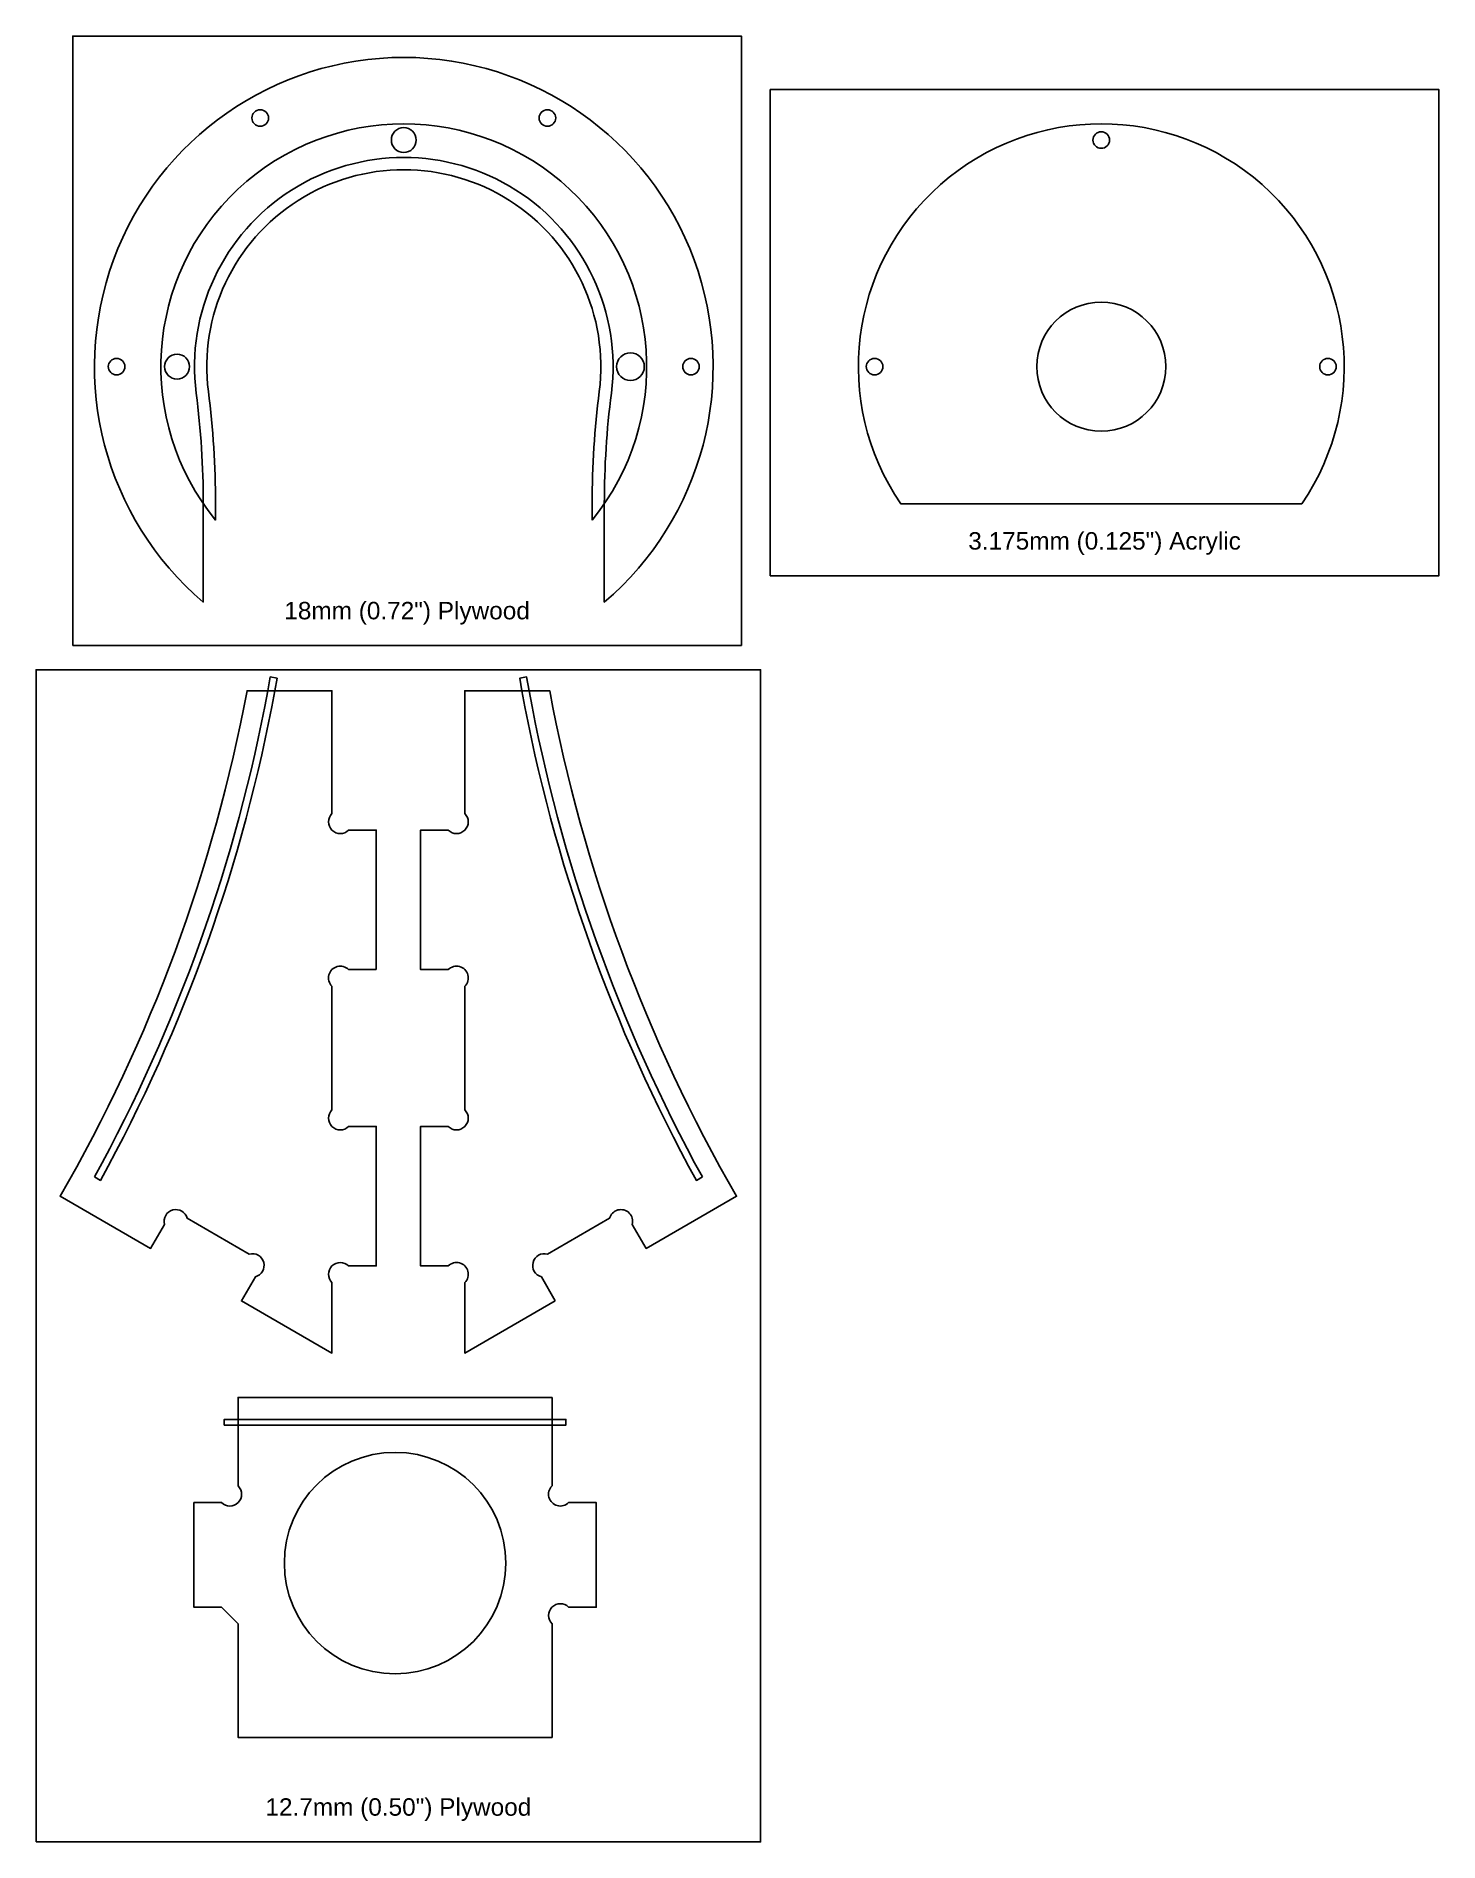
# Model space of a CAD drawing. Header units: millimetres. Extents: x -105 to 297, y -423 to 95.
import ezdxf

# ---------------------------------------------------------------- set-up
doc = ezdxf.new("R2010")
doc.units = ezdxf.units.MM
doc.header["$MEASUREMENT"] = 0
for name, color, linetype in [('0.188in Drill - 20mm Deep', 6, 'Continuous'), ('0.250in Flat - Contour - 14mm Deep', 7, 'Continuous'), ('0.250in Flat - Contour - 20mm Deep', 7, 'Continuous'), ('0.250in Flat - Contour - 5mm Deep', 7, 'Continuous'), ('0.250in Flat Pocket - 0.125in Deep', 5, 'Continuous'), ('0.281in Drill - 0.375in Deep', 6, 'Continuous'), ('1.50mm Flat - Pocket - 3mm Deep', 5, 'Continuous'), ('Dimensions and Text', 4, 'Continuous'), ('Stock - 12.7mm (0.50in) Ply', 2, 'Continuous'), ('Stock - 18mm (0.75in) Ply', 2, 'Continuous'), ('Stock - 3.175mm (0.125in) Acrylic', 2, 'Continuous')]:
    doc.layers.add(name, color=color, linetype=linetype)

msp = doc.modelspace()

# ---------------------------------------------------------------- linework, layer by layer
msp.add_lwpolyline([(-47.5, -301.96)])
msp.add_circle((-2.5, -343.16), 31.75)
at = {"layer": '0.188in Drill - 20mm Deep'}
for centre in [(-41.17, 71.32), (41.17, 71.32), (200, 65), (-82.35, 0), (82.35, 0), (135, 0), (265, 0)]:
    msp.add_circle(centre, 2.38, dxfattribs=at)
at = {"layer": '0.250in Flat - Contour - 14mm Deep'}
for points in [[(-7.9, -172.94), (-7.9, -132.94), (-15.83, -132.94, -1), (-20.6, -128.17), (-20.6, -92.94), (-36.97, -92.94), (-39.01, -92.94), (-44.95, -92.94, -0.084988), (-98.54, -237.94), (-72.6, -252.92), (-68.61, -246.02, -1), (-62.09, -244.27), (-44.31, -254.54, -1), (-42.56, -261.06), (-46.55, -267.96), (-20.6, -282.94), (-20.6, -262.71, -1), (-15.83, -257.94), (-7.9, -257.94), (-7.9, -217.94), (-15.83, -217.94, -1), (-20.6, -213.17), (-20.6, -177.71, -1.001092), (-15.83, -172.94)], [(43.45, -267.96), (39.46, -261.06, -1), (41.21, -254.54), (58.99, -244.27, -1), (65.51, -246.02), (69.5, -252.92), (95.44, -237.94, -0.084988), (41.85, -92.94), (35.91, -92.94), (33.87, -92.94), (17.5, -92.94), (17.5, -128.17, -1), (12.73, -132.94), (4.8, -132.94), (4.8, -172.94), (12.73, -172.94, -1), (17.5, -177.71), (17.5, -213.17, -1), (12.73, -217.94), (4.8, -217.94), (4.8, -257.94), (12.73, -257.94, -1), (17.5, -262.71), (17.5, -282.94)], [(42.5, -295.64), (-47.5, -295.64), (-47.5, -321.04, -1), (-52.27, -325.81), (-60.2, -325.81), (-60.2, -355.81), (-52.27, -355.81), (-47.5, -360.59), (-47.5, -393.15), (42.5, -393.15), (42.5, -360.59, -1), (47.27, -355.81), (55.2, -355.81), (55.2, -325.81), (47.27, -325.81, -1), (42.5, -321.04)]]:
    msp.add_lwpolyline(points, format="xyb", close=True, dxfattribs=at)
at = {"layer": '0.250in Flat - Contour - 20mm Deep'}
msp.add_lwpolyline([(-57.5, -39.3, 0.031771), (-59.52, -7.6, -1.135852), (59.52, -7.6, 0.031771), (57.5, -39.3), (57.5, -67.54, 2.71719), (-57.5, -67.54)], format="xyb", close=True, dxfattribs=at)
at = {"layer": '0.250in Flat - Contour - 5mm Deep'}
msp.add_lwpolyline([(257.5, -39.3), (142.5, -39.3, -1.894867)], format="xyb", close=True, dxfattribs=at)
msp.add_circle((200, 0), 18.5, dxfattribs=at)
at = {"layer": '0.250in Flat Pocket - 0.125in Deep'}
msp.add_lwpolyline([(54, -43.99), (54, -39.3, -0.031771), (56.04, -7.16, 1.135852), (-56.04, -7.16, -0.031771), (-54, -39.3), (-54, -43.99, -2.104445)], format="xyb", close=True, dxfattribs=at)
at = {"layer": '0.281in Drill - 0.375in Deep'}
for centre, radius in [((0, 65), 3.57), ((-65, 0), 3.57), ((65, 0), 3.97)]:
    msp.add_circle(centre, radius, dxfattribs=at)
at = {"layer": '1.50mm Flat - Pocket - 3mm Deep', "linetype": 'Continuous'}
for points in [[(-88.72, -232.41, 0.080316), (-39.01, -92.94), (-38.3, -89), (-36.33, -89.36), (-36.97, -92.94, -0.080537), (-86.99, -233.41)], [(85.62, -232.41, -0.080316), (35.91, -92.94), (35.2, -89), (33.23, -89.36), (33.87, -92.94, 0.080537), (83.89, -233.41)]]:
    msp.add_lwpolyline(points, format="xyb", close=True, dxfattribs=at)
at = {"layer": '1.50mm Flat - Pocket - 3mm Deep'}
msp.add_lwpolyline([(-47.5, -301.96), (42.5, -301.96), (46.5, -301.96), (46.5, -303.56), (42.5, -303.56), (-47.5, -303.56), (-51.5, -303.56), (-51.5, -301.96)], close=True, dxfattribs=at)
at = {"layer": 'Stock - 12.7mm (0.50in) Ply', "linetype": 'Continuous'}
msp.add_lwpolyline([(-105.42, -423.13), (102.3, -423.13), (102.3, -86.94), (-105.42, -86.94)], close=True, dxfattribs=at)
at = {"layer": 'Stock - 18mm (0.75in) Ply', "linetype": 'Continuous'}
msp.add_lwpolyline([(-94.92, -79.98), (96.8, -79.98), (96.8, 94.81), (-94.92, 94.81)], close=True, dxfattribs=at)
at = {"layer": 'Stock - 3.175mm (0.125in) Acrylic', "linetype": 'Continuous'}
msp.add_lwpolyline([(105.08, -59.98), (296.8, -59.98), (296.8, 79.48), (105.08, 79.48)], close=True, dxfattribs=at)

# ---------------------------------------------------------------- texts
at = {"layer": 'Dimensions and Text', "linetype": 'Continuous', "char_height": 5, "attachment_point": 8}
for s, insert in [('{\\fArial|b0|i0|c0|p34;3.175mm (0.125") Acrylic}', (200.94, -53.98)), ('{\\fArial|b0|i0|c0|p34;18mm (0.72") Plywood}', (0.94, -73.98)), ('{\\fArial|b0|i0|c0|p34;12.7mm (0.50") Plywood}', (-1.56, -417.13))]:
    msp.add_mtext_dynamic_manual_height_columns(s, width=82.2613, gutter_width=25, heights=[0], dxfattribs=dict(at, insert=insert))

doc.saveas('drawing.dxf')
